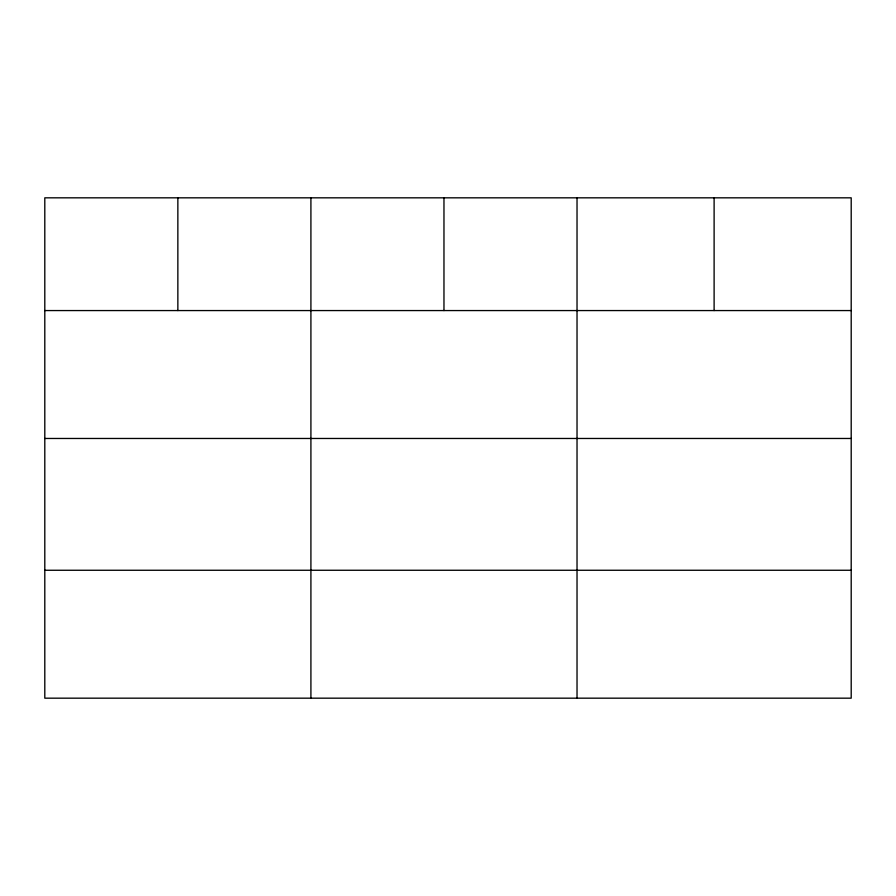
<?xml version="1.0" encoding="UTF-8"?>
<svg xmlns="http://www.w3.org/2000/svg" width="896" height="896" viewBox="0 0 896 896"><rect width="100%" height="100%" fill="white"/><g stroke="black" fill="none" stroke-linecap="round" stroke-linejoin="round"><path stroke-width="1.34" d="M851.2 438.469L851.2 197.826L44.8 197.826L44.8 698.174L851.2 698.174L851.2 438.469L44.8 438.469M44.8 310.565L851.2 310.565M44.8 570.259L851.2 570.259M714.112 197.826L714.112 310.565M577.024 197.826L577.024 698.174M443.968 197.826L443.968 310.565M310.912 197.826L310.912 698.174M177.856 197.826L177.856 310.565"/></g></svg>
